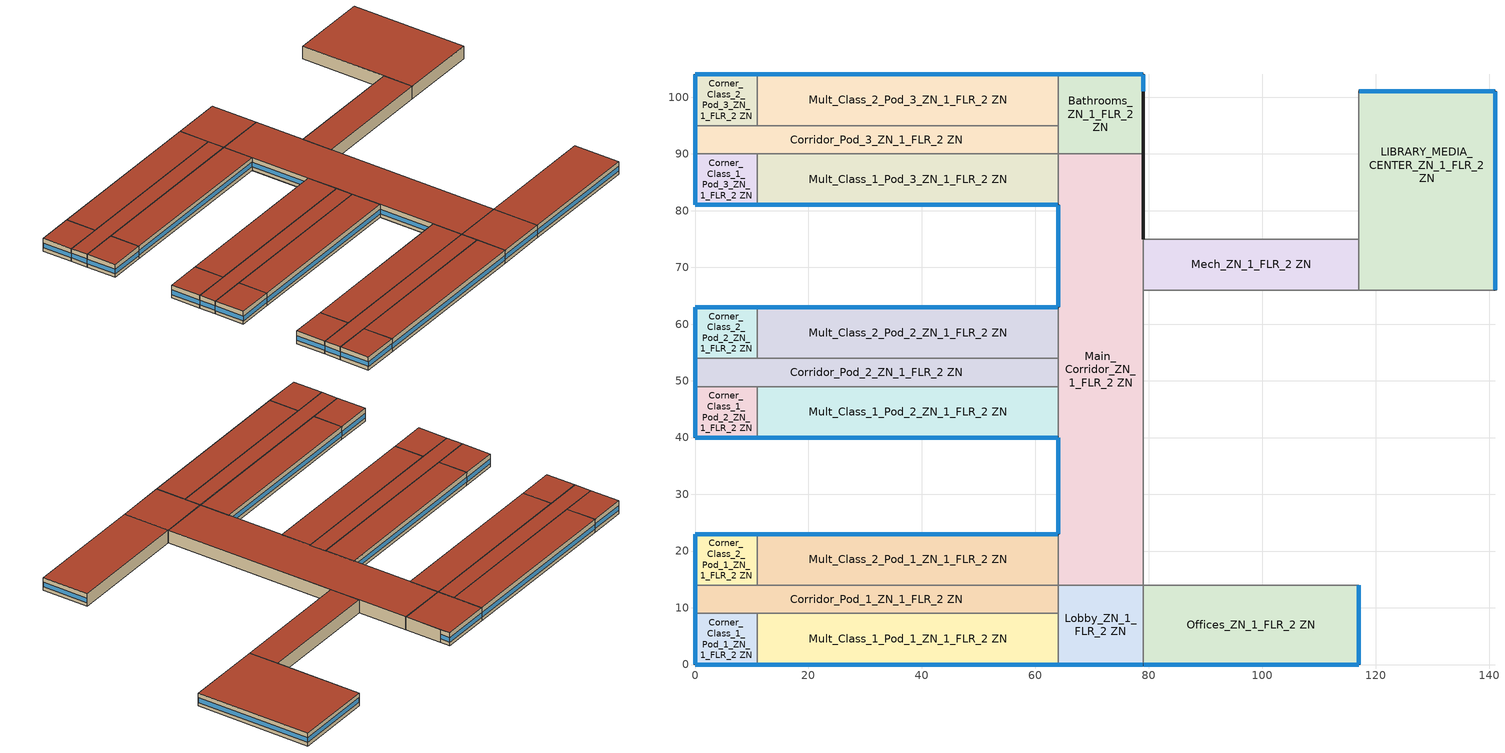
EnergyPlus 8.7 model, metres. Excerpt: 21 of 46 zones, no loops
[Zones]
Bathrooms_ZN_1_FLR_2 ZN
 floor to Bathrooms_ZN_1_FLR_1 ZN (Typical Interior Floor): 79,104 79,90 64,90 64,104 z4
 wall outside (Typical Insulated Steel Framed Exterior Wall R-11.9): 79,90 79,101 79,104 64,104 z4:8
 wall to Main_Corridor_ZN_1_FLR_2 ZN (Typical Interior Wall): 64,90 79,90 z4:8
 wall to Mult_Class_2_Pod_3_ZN_1_FLR_2 ZN (Typical Interior Wall): 64,104 64,95 z4:8
 wall to Corridor_Pod_3_ZN_1_FLR_2 ZN (Typical Interior Wall): 64,95 64,90 z4:8
 window (U 1.22 SHGC 0.54 Simple Glazing Window): 79,101.05 79,103.95 z5.1:6.55; 78.95,104 64.05,104 z5.1:6.51
 roof outside (Typical IEAD Roof - Highly Reflective R-25.64): 79,90 79,104 64,104 64,90 z8
Corner_Class_1_Pod_1_ZN_1_FLR_2 ZN
 floor to Corner_Class_1_Pod_1_ZN_1_FLR_1 ZN (Typical Interior Floor): 11,9 11,0 0,0 0,9 z4
 wall outside (Typical Insulated Steel Framed Exterior Wall R-11.9): 0,9 0,0 11,0 z4:8
 wall to Mult_Class_1_Pod_1_ZN_1_FLR_2 ZN (Typical Interior Wall): 11,0 11,9 z4:8
 wall to Corridor_Pod_1_ZN_1_FLR_2 ZN (Typical Interior Wall): 11,9 0,9 z4:8
 window (U 1.22 SHGC 0.54 Simple Glazing Window): 0.05,0 10.95,0 z5.1:6.51; 0,8.95 0,0.05 z5.1:6.52
 roof outside (Typical IEAD Roof - Highly Reflective R-25.64): 11,0 11,9 0,9 0,0 z8
Corner_Class_1_Pod_2_ZN_1_FLR_2 ZN
 floor to Corner_Class_1_Pod_2_ZN_1_FLR_1 ZN (Typical Interior Floor): 11,49 11,40 0,40 0,49 z4
 wall outside (Typical Insulated Steel Framed Exterior Wall R-11.9): 0,49 0,40 11,40 z4:8
 wall to Mult_Class_1_Pod_2_ZN_1_FLR_2 ZN (Typical Interior Wall): 11,40 11,49 z4:8
 wall to Corridor_Pod_2_ZN_1_FLR_2 ZN (Typical Interior Wall): 11,49 0,49 z4:8
 window (U 1.22 SHGC 0.54 Simple Glazing Window): 0.05,40 10.95,40 z5.1:6.51; 0,48.95 0,40.05 z5.1:6.52
 roof outside (Typical IEAD Roof - Highly Reflective R-25.64): 11,40 11,49 0,49 0,40 z8
Corner_Class_1_Pod_3_ZN_1_FLR_2 ZN
 floor to Corner_Class_1_Pod_3_ZN_1_FLR_1 ZN (Typical Interior Floor): 11,90 11,81 0,81 0,90 z4
 wall outside (Typical Insulated Steel Framed Exterior Wall R-11.9): 0,90 0,81 11,81 z4:8
 wall to Mult_Class_1_Pod_3_ZN_1_FLR_2 ZN (Typical Interior Wall): 11,81 11,90 z4:8
 wall to Corridor_Pod_3_ZN_1_FLR_2 ZN (Typical Interior Wall): 11,90 0,90 z4:8
 window (U 1.22 SHGC 0.54 Simple Glazing Window): 0.05,81 10.95,81 z5.1:6.51; 0,89.95 0,81.05 z5.1:6.52
 roof outside (Typical IEAD Roof - Highly Reflective R-25.64): 11,81 11,90 0,90 0,81 z8
Corner_Class_2_Pod_1_ZN_1_FLR_2 ZN
 floor to Corner_Class_2_Pod_1_ZN_1_FLR_1 ZN (Typical Interior Floor): 11,23 11,14 0,14 0,23 z4
 wall outside (Typical Insulated Steel Framed Exterior Wall R-11.9): 11,23 0,23 0,14 z4:8
 wall to Corridor_Pod_1_ZN_1_FLR_2 ZN (Typical Interior Wall): 0,14 11,14 z4:8
 wall to Mult_Class_2_Pod_1_ZN_1_FLR_2 ZN (Typical Interior Wall): 11,14 11,23 z4:8
 window (U 1.22 SHGC 0.54 Simple Glazing Window): 10.95,23 0.05,23 z5.1:6.51; 0,22.95 0,14.05 z5.1:6.52
 roof outside (Typical IEAD Roof - Highly Reflective R-25.64): 11,14 11,23 0,23 0,14 z8
Corner_Class_2_Pod_2_ZN_1_FLR_2 ZN
 floor to Corner_Class_2_Pod_2_ZN_1_FLR_1 ZN (Typical Interior Floor): 11,63 11,54 0,54 0,63 z4
 wall outside (Typical Insulated Steel Framed Exterior Wall R-11.9): 11,63 0,63 0,54 z4:8
 wall to Corridor_Pod_2_ZN_1_FLR_2 ZN (Typical Interior Wall): 0,54 11,54 z4:8
 wall to Mult_Class_2_Pod_2_ZN_1_FLR_2 ZN (Typical Interior Wall): 11,54 11,63 z4:8
 window (U 1.22 SHGC 0.54 Simple Glazing Window): 10.95,63 0.05,63 z5.1:6.51; 0,62.95 0,54.05 z5.1:6.52
 roof outside (Typical IEAD Roof - Highly Reflective R-25.64): 11,54 11,63 0,63 0,54 z8
Corner_Class_2_Pod_3_ZN_1_FLR_2 ZN
 floor to Corner_Class_2_Pod_3_ZN_1_FLR_1 ZN (Typical Interior Floor): 11,104 11,95 0,95 0,104 z4
 wall outside (Typical Insulated Steel Framed Exterior Wall R-11.9): 11,104 0,104 0,95 z4:8
 wall to Corridor_Pod_3_ZN_1_FLR_2 ZN (Typical Interior Wall): 0,95 11,95 z4:8
 wall to Mult_Class_2_Pod_3_ZN_1_FLR_2 ZN (Typical Interior Wall): 11,95 11,104 z4:8
 window (U 1.22 SHGC 0.54 Simple Glazing Window): 10.95,104 0.05,104 z5.1:6.51; 0,103.95 0,95.05 z5.1:6.52
 roof outside (Typical IEAD Roof - Highly Reflective R-25.64): 11,95 11,104 0,104 0,95 z8
Corridor_Pod_1_ZN_1_FLR_2 ZN
 floor to Corridor_Pod_1_ZN_1_FLR_1 ZN (Typical Interior Floor): 64,14 64,9 0,9 0,14 z4
 wall outside (Typical Insulated Steel Framed Exterior Wall R-11.9): 0,14 0,9 z4:8
 wall to Mult_Class_1_Pod_1_ZN_1_FLR_2 ZN (Typical Interior Wall): 11,9 64,9 z4:8
 wall to Lobby_ZN_1_FLR_2 ZN (Typical Interior Wall): 64,9 64,14 z4:8
 wall to Mult_Class_2_Pod_1_ZN_1_FLR_2 ZN (Typical Interior Wall): 64,14 11,14 z4:8
 window (U 1.22 SHGC 0.54 Simple Glazing Window): 0,13.95 0,9.05 z5.1:6.53
 roof outside (Typical IEAD Roof - Highly Reflective R-25.64): 64,9 64,14 0,14 0,9 z8
Corridor_Pod_2_ZN_1_FLR_2 ZN
 floor to Corridor_Pod_2_ZN_1_FLR_1 ZN (Typical Interior Floor): 64,54 64,49 0,49 0,54 z4
 wall outside (Typical Insulated Steel Framed Exterior Wall R-11.9): 0,54 0,49 z4:8
 wall to Mult_Class_1_Pod_2_ZN_1_FLR_2 ZN (Typical Interior Wall): 11,49 64,49 z4:8
 wall to Main_Corridor_ZN_1_FLR_2 ZN (Typical Interior Wall): 64,49 64,54 z4:8
 wall to Mult_Class_2_Pod_2_ZN_1_FLR_2 ZN (Typical Interior Wall): 64,54 11,54 z4:8
 window (U 1.22 SHGC 0.54 Simple Glazing Window): 0,53.95 0,49.05 z5.1:6.53
 roof outside (Typical IEAD Roof - Highly Reflective R-25.64): 64,49 64,54 0,54 0,49 z8
Corridor_Pod_3_ZN_1_FLR_2 ZN
 floor to Corridor_Pod_3_ZN_1_FLR_1 ZN (Typical Interior Floor): 64,95 64,90 0,90 0,95 z4
 wall outside (Typical Insulated Steel Framed Exterior Wall R-11.9): 0,95 0,90 z4:8
 wall to Mult_Class_1_Pod_3_ZN_1_FLR_2 ZN (Typical Interior Wall): 11,90 64,90 z4:8
 wall to Mult_Class_2_Pod_3_ZN_1_FLR_2 ZN (Typical Interior Wall): 64,95 11,95 z4:8
 window (U 1.22 SHGC 0.54 Simple Glazing Window): 0,94.95 0,90.05 z5.1:6.53
 roof outside (Typical IEAD Roof - Highly Reflective R-25.64): 64,90 64,95 0,95 0,90 z8
LIBRARY_MEDIA_CENTER_ZN_1_FLR_2 ZN
 floor to Kitchen_ZN_1_FLR_1 ZN (Typical Interior Floor): 141,75 141,66 117,66 117,75 z4
 floor to Cafeteria_ZN_1_FLR_1 ZN (Typical Interior Floor): 141,101 141,75 117,75 117,101 z4
 wall outside (Typical Insulated Steel Framed Exterior Wall R-11.9): 141,66 141,101 117,101 z4:8
 wall to Aux_Gym_ZN_1_FLR_1 ZN (Typical Interior Wall): 117,66 141,66 z4:8
 wall to Mech_ZN_1_FLR_2 ZN (Typical Interior Wall): 117,75 117,66 z4:8
 wall to Auditorium_ZN_1_FLR_1 ZN (Typical Interior Wall): 117,101 117,75 z4:8
 window (U 1.22 SHGC 0.54 Simple Glazing Window): 141,66.05 141,100.95 z5.1:6.52; 140.95,101 117.05,101 z5.1:6.51
 roof outside (Typical IEAD Roof - Highly Reflective R-25.64): 141,66 141,101 117,101 117,66 z8
Lobby_ZN_1_FLR_2 ZN
 floor to Lobby_ZN_1_FLR_1 ZN (Typical Interior Floor): 79,14 79,0 64,0 64,14 z4
 wall outside (Typical Insulated Steel Framed Exterior Wall R-11.9): 64,0 79,0 z4:8
 wall to Offices_ZN_1_FLR_2 ZN (Typical Interior Wall): 79,0 79,14 z4:8
 wall to Main_Corridor_ZN_1_FLR_2 ZN (Typical Interior Wall): 79,14 64,14 z4:8
 wall to Mult_Class_1_Pod_1_ZN_1_FLR_2 ZN (Typical Interior Wall): 64,9 64,0 z4:8
 window (U 1.22 SHGC 0.54 Simple Glazing Window): 64.05,0 78.95,0 z5.1:6.51
 roof outside (Typical IEAD Roof - Highly Reflective R-25.64): 79,0 79,14 64,14 64,0 z8
Main_Corridor_ZN_1_FLR_2 ZN
 floor to Main_Corridor_ZN_1_FLR_1 ZN (Typical Interior Floor): 79,90 79,14 64,14 64,90 z4
 wall outside (Typical Insulated Steel Framed Exterior Wall R-11.9): 64,40 64,23 / 79,75 79,90 / 64,81 64,63 z4:8
 wall to Mult_Class_1_Pod_2_ZN_1_FLR_2 ZN (Typical Interior Wall): 64,49 64,40 z4:8
 wall to Mult_Class_2_Pod_1_ZN_1_FLR_2 ZN (Typical Interior Wall): 64,23 64,14 z4:8
 wall to Gym_ZN_1_FLR_1 ZN (Typical Interior Wall): 79,14 79,66 z4:8
 wall to Mech_ZN_1_FLR_2 ZN (Typical Interior Wall): 79,66 79,75 z4:8
 wall to Mult_Class_1_Pod_3_ZN_1_FLR_2 ZN (Typical Interior Wall): 64,90 64,81 z4:8
 wall to Mult_Class_2_Pod_2_ZN_1_FLR_2 ZN (Typical Interior Wall): 64,63 64,54 z4:8
 window (U 1.22 SHGC 0.54 Simple Glazing Window): 64,39.95 64,23.05 / 64,80.95 64,63.05 z5.1:6.51
 roof outside (Typical IEAD Roof - Highly Reflective R-25.64): 79,14 79,90 64,90 64,14 z8
Mech_ZN_1_FLR_2 ZN
 floor to Mech_ZN_1_FLR_1 ZN (Typical Interior Floor): 117,75 117,66 79,66 79,75 z4
 wall to Gym_ZN_1_FLR_1 ZN (Typical Interior Wall): 79,66 117,66 z4:8
 wall to Auditorium_ZN_1_FLR_1 ZN (Typical Interior Wall): 117,75 79,75 z4:8
 roof outside (Typical IEAD Roof - Highly Reflective R-25.64): 117,66 117,75 79,75 79,66 z8
Mult_Class_1_Pod_1_ZN_1_FLR_2 ZN
 floor to Mult_Class_1_Pod_1_ZN_1_FLR_1 ZN (Typical Interior Floor): 64,9 64,0 11,0 11,9 z4
 wall outside (Typical Insulated Steel Framed Exterior Wall R-11.9): 11,0 64,0 z4:8
 window (U 1.22 SHGC 0.54 Simple Glazing Window): 11.05,0 63.95,0 z5.1:6.5
 roof outside (Typical IEAD Roof - Highly Reflective R-25.64): 64,0 64,9 11,9 11,0 z8
Mult_Class_1_Pod_2_ZN_1_FLR_2 ZN
 floor to Mult_Class_1_Pod_2_ZN_1_FLR_1 ZN (Typical Interior Floor): 64,49 64,40 11,40 11,49 z4
 wall outside (Typical Insulated Steel Framed Exterior Wall R-11.9): 11,40 64,40 z4:8
 window (U 1.22 SHGC 0.54 Simple Glazing Window): 11.05,40 63.95,40 z5.1:6.5
 roof outside (Typical IEAD Roof - Highly Reflective R-25.64): 64,40 64,49 11,49 11,40 z8
Mult_Class_1_Pod_3_ZN_1_FLR_2 ZN
 floor to Mult_Class_1_Pod_3_ZN_1_FLR_1 ZN (Typical Interior Floor): 64,90 64,81 11,81 11,90 z4
 wall outside (Typical Insulated Steel Framed Exterior Wall R-11.9): 11,81 64,81 z4:8
 window (U 1.22 SHGC 0.54 Simple Glazing Window): 11.05,81 63.95,81 z5.1:6.5
 roof outside (Typical IEAD Roof - Highly Reflective R-25.64): 64,81 64,90 11,90 11,81 z8
Mult_Class_2_Pod_1_ZN_1_FLR_2 ZN
 floor to Mult_Class_2_Pod_1_ZN_1_FLR_1 ZN (Typical Interior Floor): 64,23 64,14 11,14 11,23 z4
 wall outside (Typical Insulated Steel Framed Exterior Wall R-11.9): 64,23 11,23 z4:8
 window (U 1.22 SHGC 0.54 Simple Glazing Window): 63.95,23 11.05,23 z5.1:6.5
 roof outside (Typical IEAD Roof - Highly Reflective R-25.64): 64,14 64,23 11,23 11,14 z8
Mult_Class_2_Pod_2_ZN_1_FLR_2 ZN
 floor to Mult_Class_2_Pod_2_ZN_1_FLR_1 ZN (Typical Interior Floor): 64,63 64,54 11,54 11,63 z4
 wall outside (Typical Insulated Steel Framed Exterior Wall R-11.9): 64,63 11,63 z4:8
 window (U 1.22 SHGC 0.54 Simple Glazing Window): 63.95,63 11.05,63 z5.1:6.5
 roof outside (Typical IEAD Roof - Highly Reflective R-25.64): 64,54 64,63 11,63 11,54 z8
Mult_Class_2_Pod_3_ZN_1_FLR_2 ZN
 floor to Mult_Class_2_Pod_3_ZN_1_FLR_1 ZN (Typical Interior Floor): 64,104 64,95 11,95 11,104 z4
 wall outside (Typical Insulated Steel Framed Exterior Wall R-11.9): 64,104 11,104 z4:8
 window (U 1.22 SHGC 0.54 Simple Glazing Window): 63.95,104 11.05,104 z5.1:6.5
 roof outside (Typical IEAD Roof - Highly Reflective R-25.64): 64,95 64,104 11,104 11,95 z8
Offices_ZN_1_FLR_2 ZN
 floor to Offices_ZN_1_FLR_1 ZN (Typical Interior Floor): 117,14 117,0 79,0 79,14 z4
 wall outside (Typical Insulated Steel Framed Exterior Wall R-11.9): 79,0 117,0 117,14 z4:8
 wall to Gym_ZN_1_FLR_1 ZN (Typical Interior Wall): 117,14 79,14 z4:8
 window (U 1.22 SHGC 0.54 Simple Glazing Window): 79.05,0 116.95,0 z5.1:6.5; 117,0.05 117,13.95 z5.1:6.51
 roof outside (Typical IEAD Roof - Highly Reflective R-25.64): 117,0 117,14 79,14 79,0 z8
[Building]
90.1-2013-SecondarySchool-ASHRAE 169-2006-2A PRM baseline created: 2017-04-13 08:59:00 -0600: North Axis {deg}=0; Terrain=City; Loads Convergence Tolerance Value=0.04; Temperature Convergence Tolerance Value {deltaC}=0.2; Solar Distribution=FullInteriorAndExterior; Maximum Number of Warmup Days=25; Minimum Number of Warmup Days=6
[Site:Location]
Houston Bush Intercontinental_TX_USA: Latitude {deg}=30; Longitude {deg}=-95.37; Time Zone {hr}=-6; Elevation {m}=29
[Site:GroundTemperature:BuildingSurface]
20.541, 20.346, 20.801, 22.127, 22.752, 22.868, 22.937, 22.96, 22.981, 22.822, 21.631, 20.645
[Site:WaterMainsTemperature]
Calculation Method=Correlation; Annual Average Outdoor Air Temperature {C}=20.3167; Maximum Difference In Monthly Average Outdoor Air Temperatures {deltaC}=17.8
[SizingPeriod:DesignDay] Day of Month=21; Dry-Bulb Temperature Range Modifier Type=DefaultMultipliers; Humidity Condition Type=Wetbulb; Barometric Pressure {Pa}=100977; Rain Indicator=No; Snow Indicator=No; Daylight Saving Time Indicator=No
Name | Month | Day Type | Maximum Dry-Bulb Temperature {C} | Daily Dry-Bulb Temperature Range {deltaC} | Wetbulb or DewPoint at Maximum Dry-Bulb {C} | Wind Speed {m/s} | Wind Direction {deg} | Solar Model Indicator | ASHRAE Clear Sky Optical Depth for Beam Irradiance (taub) | ASHRAE Clear Sky Optical Depth for Diffuse Irradiance (taud) | Sky Clearness
Houston Bush Intercontinental Ann Clg .4% Condns DB=>MWB | 7 | SummerDesignDay | 36 | 10.1 | 24.8 | 3.5 | 170 | ASHRAETau | 0.499 | 1.97
Houston Bush Intercontinental Ann Htg 99.6% Condns DB | 1 | WinterDesignDay | -1.6 | 0 | -1.6 | 2.8 | 0 | ASHRAEClearSky |  |  | 0
[Material]
Name | Roughness | Thickness {m} | Conductivity {W/m-K} | Density {kg/m3} | Specific Heat {J/kg-K} | Thermal Absorptance | Solar Absorptance | Visible Absorptance
100mm Normalweight concrete floor | MediumSmooth | 0.1016 | 2.31 | 2322 | 832 | 0.9 | 0.7 | 0.7
25mm Stucco | Smooth | 0.0254 | 0.72 | 1856 | 840 | 0.9 | 0.7 | 0.7
5/8 in. Gypsum Board | MediumSmooth | 0.0159 | 0.16 | 800 | 1090 | 0.9 | 0.7 | 0.7
G01 13mm gypsum board | Smooth | 0.0127 | 0.16 | 800 | 1090 | 0.9 | 0.7 | 0.5
Metal Roof Surface | Smooth | 0.0008 | 45.28 | 7824 | 500 | 0.9 | 0.7 | 0.7
Roof Membrane - Highly Reflective | VeryRough | 0.0095 | 0.16 | 1121.29 | 1460 | 0.75 | 0.45 | 0.7
Std Wood 6inch | MediumSmooth | 0.15 | 0.12 | 540 | 1210 | 0.9 | 0.7 | 0.7
[Material:NoMass] Thermal Absorptance=0.9; Solar Absorptance=0.7
Name | Roughness | Thermal Resistance {m2-K/W} | Visible Absorptance
CP02 CARPET PAD | VeryRough | 0.21648 | 0.8
Typical Insulation R-24.52 | Smooth | 4.31889 | 0.7
Typical Insulation R-9.73 | Smooth | 1.71283 | 0.7
[WindowMaterial:SimpleGlazingSystem]
U 1.22 SHGC 0.54 Simple Glazing: U-Factor {W/m2-K}=6.92748; Solar Heat Gain Coefficient=0.54; Visible Transmittance=0.38
[Construction]
InteriorFurnishings: Std Wood 6inch
Typical IEAD Roof - Highly Reflective R-25.64: Roof Membrane - Highly Reflective, Typical Insulation R-24.52, Metal Roof Surface
Typical Insulated Steel Framed Exterior Wall R-11.9: 25mm Stucco, 5/8 in. Gypsum Board, Typical Insulation R-9.73, 5/8 in. Gypsum Board
Typical Interior Floor: 100mm Normalweight concrete floor, CP02 CARPET PAD
Typical Interior Wall: G01 13mm gypsum board, G01 13mm gypsum board
U 1.22 SHGC 0.54 Simple Glazing Window: U 1.22 SHGC 0.54 Simple Glazing
[Zone] Part of Total Floor Area=Yes
Bathrooms_ZN_1_FLR_2 ZN; Corner_Class_1_Pod_1_ZN_1_FLR_2 ZN; Corner_Class_1_Pod_2_ZN_1_FLR_2 ZN; Corner_Class_1_Pod_3_ZN_1_FLR_2 ZN; Corner_Class_2_Pod_1_ZN_1_FLR_2 ZN; Corner_Class_2_Pod_2_ZN_1_FLR_2 ZN; Corner_Class_2_Pod_3_ZN_1_FLR_2 ZN; Corridor_Pod_1_ZN_1_FLR_2 ZN; Corridor_Pod_2_ZN_1_FLR_2 ZN; Corridor_Pod_3_ZN_1_FLR_2 ZN; LIBRARY_MEDIA_CENTER_ZN_1_FLR_2 ZN; Lobby_ZN_1_FLR_2 ZN; Main_Corridor_ZN_1_FLR_2 ZN; Mech_ZN_1_FLR_2 ZN; Mult_Class_1_Pod_1_ZN_1_FLR_2 ZN; Mult_Class_1_Pod_2_ZN_1_FLR_2 ZN; Mult_Class_1_Pod_3_ZN_1_FLR_2 ZN; Mult_Class_2_Pod_1_ZN_1_FLR_2 ZN; Mult_Class_2_Pod_2_ZN_1_FLR_2 ZN; Mult_Class_2_Pod_3_ZN_1_FLR_2 ZN; Offices_ZN_1_FLR_2 ZN
[InternalMass] Construction=InteriorFurnishings
Name | Zone | Surface Area {m2}
Bathrooms_ZN_1_FLR_2 Mass; Bathrooms_ZN_1_FLR_2 Mass 1 | Bathrooms_ZN_1_FLR_2 ZN | 420
Corner_Class_1_Pod_1_ZN_1_FLR_2 Mass | Corner_Class_1_Pod_1_ZN_1_FLR_2 ZN | 198
Corner_Class_1_Pod_2_ZN_1_FLR_2 Mass | Corner_Class_1_Pod_2_ZN_1_FLR_2 ZN | 198
Corner_Class_1_Pod_3_ZN_1_FLR_2 Mass | Corner_Class_1_Pod_3_ZN_1_FLR_2 ZN | 198
Corner_Class_2_Pod_1_ZN_1_FLR_2 Mass | Corner_Class_2_Pod_1_ZN_1_FLR_2 ZN | 198
Corner_Class_2_Pod_2_ZN_1_FLR_2 Mass | Corner_Class_2_Pod_2_ZN_1_FLR_2 ZN | 198
Corner_Class_2_Pod_3_ZN_1_FLR_2 Mass | Corner_Class_2_Pod_3_ZN_1_FLR_2 ZN | 198
Corridor_Pod_1_ZN_1_FLR_2 Mass | Corridor_Pod_1_ZN_1_FLR_2 ZN | 640
Corridor_Pod_2_ZN_1_FLR_2 Mass | Corridor_Pod_2_ZN_1_FLR_2 ZN | 640
Corridor_Pod_3_ZN_1_FLR_2 Mass | Corridor_Pod_3_ZN_1_FLR_2 ZN | 640
LIBRARY_MEDIA_CENTER_ZN_1_FLR_2 Mass | LIBRARY_MEDIA_CENTER_ZN_1_FLR_2 ZN | 1680
Lobby_ZN_1_FLR_2 Mass | Lobby_ZN_1_FLR_2 ZN | 420
Main_Corridor_ZN_1_FLR_2 Mass | Main_Corridor_ZN_1_FLR_2 ZN | 2280
Mech_ZN_1_FLR_2 Mass | Mech_ZN_1_FLR_2 ZN | 684
Mult_Class_1_Pod_1_ZN_1_FLR_2 Mass | Mult_Class_1_Pod_1_ZN_1_FLR_2 ZN | 954
Mult_Class_1_Pod_2_ZN_1_FLR_2 Mass | Mult_Class_1_Pod_2_ZN_1_FLR_2 ZN | 954
Mult_Class_1_Pod_3_ZN_1_FLR_2 Mass | Mult_Class_1_Pod_3_ZN_1_FLR_2 ZN | 954
Mult_Class_2_Pod_1_ZN_1_FLR_2 Mass | Mult_Class_2_Pod_1_ZN_1_FLR_2 ZN | 954
Mult_Class_2_Pod_2_ZN_1_FLR_2 Mass | Mult_Class_2_Pod_2_ZN_1_FLR_2 ZN | 954
Mult_Class_2_Pod_3_ZN_1_FLR_2 Mass | Mult_Class_2_Pod_3_ZN_1_FLR_2 ZN | 954
Offices_ZN_1_FLR_2 Mass | Offices_ZN_1_FLR_2 ZN | 1064
[Daylighting:Controls] Lighting Control Type=Stepped; Number of Stepped Control Steps=3; Glare Calculation Azimuth Angle of View Direction Clockwise from Zone y-Axis {deg}=-0; Illuminance Setpoint at Reference Point 1 {lux}=300; Illuminance Setpoint at Reference Point 2 {lux}=300
Name | Zone | Glare Calculation Daylighting Reference Point | Daylighting Reference Point Name 1 | Fraction of Zone Controlled by Reference Point 1 | Daylighting Reference Point Name 2 | Fraction of Zone Controlled by Reference Point 2
{d3f346c7-cf20-407b-a84e-a54207c9ccfb} | Bathrooms_ZN_1_FLR_2 ZN | Bathrooms_ZN_1_FLR_2 Daylt Sensor 1 | Bathrooms_ZN_1_FLR_2 Daylt Sensor 1 | 0.200051 | Bathrooms_ZN_1_FLR_2 Daylt Sensor 2 | 0.158435
{730dfc41-3a44-47ff-89fc-6a8c67d24dee} | Corner_Class_1_Pod_1_ZN_1_FLR_2 ZN | Corner_Class_1_Pod_1_ZN_1_FLR_2 Daylt Sensor 1 | Corner_Class_1_Pod_1_ZN_1_FLR_2 Daylt Sensor 1 | 0.444047 | Corner_Class_1_Pod_1_ZN_1_FLR_2 Daylt Sensor 2 | 0.316341
{3cfa0e45-bca7-4ad3-998f-31e649a2b227} | Corner_Class_1_Pod_2_ZN_1_FLR_2 ZN | Corner_Class_1_Pod_2_ZN_1_FLR_2 Daylt Sensor 1 | Corner_Class_1_Pod_2_ZN_1_FLR_2 Daylt Sensor 1 | 0.444047 | Corner_Class_1_Pod_2_ZN_1_FLR_2 Daylt Sensor 2 | 0.316341
{53af894f-6fbb-4ea4-b0db-132e60cbfc3e} | Corner_Class_1_Pod_3_ZN_1_FLR_2 ZN | Corner_Class_1_Pod_3_ZN_1_FLR_2 Daylt Sensor 1 | Corner_Class_1_Pod_3_ZN_1_FLR_2 Daylt Sensor 1 | 0.444047 | Corner_Class_1_Pod_3_ZN_1_FLR_2 Daylt Sensor 2 | 0.316341
{01ad100e-b27a-48ee-ae46-4e403c8af17e} | Corner_Class_2_Pod_1_ZN_1_FLR_2 ZN | Corner_Class_2_Pod_1_ZN_1_FLR_2 Daylt Sensor 1 | Corner_Class_2_Pod_1_ZN_1_FLR_2 Daylt Sensor 1 | 0.444047 | Corner_Class_2_Pod_1_ZN_1_FLR_2 Daylt Sensor 2 | 0.316341
{130b9456-1527-41c4-878e-e14c91961461} | Corner_Class_2_Pod_2_ZN_1_FLR_2 ZN | Corner_Class_2_Pod_2_ZN_1_FLR_2 Daylt Sensor 1 | Corner_Class_2_Pod_2_ZN_1_FLR_2 Daylt Sensor 1 | 0.444047 | Corner_Class_2_Pod_2_ZN_1_FLR_2 Daylt Sensor 2 | 0.316341
{2061d4f9-3c3a-4003-a790-fa1188dac8da} | Corner_Class_2_Pod_3_ZN_1_FLR_2 ZN | Corner_Class_2_Pod_3_ZN_1_FLR_2 Daylt Sensor 1 | Corner_Class_2_Pod_3_ZN_1_FLR_2 Daylt Sensor 1 | 0.444047 | Corner_Class_2_Pod_3_ZN_1_FLR_2 Daylt Sensor 2 | 0.316341
{23a0c0b6-daf5-49a9-a9fb-8e591f88783d} | LIBRARY_MEDIA_CENTER_ZN_1_FLR_2 ZN | LIBRARY_MEDIA_CENTER_ZN_1_FLR_2 Daylt Sensor 1 | LIBRARY_MEDIA_CENTER_ZN_1_FLR_2 Daylt Sensor 1 | 0.168913 | LIBRARY_MEDIA_CENTER_ZN_1_FLR_2 Daylt Sensor 2 | 0.153903
{4699118d-45ad-45f2-983e-a496759e97ca} | Lobby_ZN_1_FLR_2 ZN | Lobby_ZN_1_FLR_2 Daylt Sensor 1 | Lobby_ZN_1_FLR_2 Daylt Sensor 1 | 0.179243 | Lobby_ZN_1_FLR_2 Daylt Sensor 2 | 0.179243
{baafb08c-295d-4e8b-8bcd-2b1be0345316} | Main_Corridor_ZN_1_FLR_2 ZN | Main_Corridor_ZN_1_FLR_2 Daylt Sensor 1 | Main_Corridor_ZN_1_FLR_2 Daylt Sensor 1 | 0.0875969 | Main_Corridor_ZN_1_FLR_2 Daylt Sensor 2 | 0.0875969
{d69606b8-2607-4aff-a071-3bf787cb7745} | Mult_Class_1_Pod_1_ZN_1_FLR_2 ZN | Mult_Class_1_Pod_1_ZN_1_FLR_2 Daylt Sensor 1 | Mult_Class_1_Pod_1_ZN_1_FLR_2 Daylt Sensor 1 | 0.278067 | Mult_Class_1_Pod_1_ZN_1_FLR_2 Daylt Sensor 2 | 0.278067
{57cf0a72-684a-4d34-871b-83034fdddb67} | Mult_Class_1_Pod_2_ZN_1_FLR_2 ZN | Mult_Class_1_Pod_2_ZN_1_FLR_2 Daylt Sensor 1 | Mult_Class_1_Pod_2_ZN_1_FLR_2 Daylt Sensor 1 | 0.278067 | Mult_Class_1_Pod_2_ZN_1_FLR_2 Daylt Sensor 2 | 0.278067
{1536276d-178b-4a7f-ba4d-323a99ea844e} | Mult_Class_1_Pod_3_ZN_1_FLR_2 ZN | Mult_Class_1_Pod_3_ZN_1_FLR_2 Daylt Sensor 1 | Mult_Class_1_Pod_3_ZN_1_FLR_2 Daylt Sensor 1 | 0.278067 | Mult_Class_1_Pod_3_ZN_1_FLR_2 Daylt Sensor 2 | 0.278067
{16e2bac6-4bc0-4605-865e-1f0abe4cdb77} | Mult_Class_2_Pod_1_ZN_1_FLR_2 ZN | Mult_Class_2_Pod_1_ZN_1_FLR_2 Daylt Sensor 1 | Mult_Class_2_Pod_1_ZN_1_FLR_2 Daylt Sensor 1 | 0.278067 | Mult_Class_2_Pod_1_ZN_1_FLR_2 Daylt Sensor 2 | 0.278067
{aa45658e-704c-404c-b8da-7c618a2276bd} | Mult_Class_2_Pod_2_ZN_1_FLR_2 ZN | Mult_Class_2_Pod_2_ZN_1_FLR_2 Daylt Sensor 1 | Mult_Class_2_Pod_2_ZN_1_FLR_2 Daylt Sensor 1 | 0.278067 | Mult_Class_2_Pod_2_ZN_1_FLR_2 Daylt Sensor 2 | 0.278067
{d021770d-b17f-4665-a115-c3e6d12337f5} | Mult_Class_2_Pod_3_ZN_1_FLR_2 ZN | Mult_Class_2_Pod_3_ZN_1_FLR_2 Daylt Sensor 1 | Mult_Class_2_Pod_3_ZN_1_FLR_2 Daylt Sensor 1 | 0.278067 | Mult_Class_2_Pod_3_ZN_1_FLR_2 Daylt Sensor 2 | 0.278067
{740af497-3679-43c7-ac7b-d4c52f39d300} | Offices_ZN_1_FLR_2 ZN | Offices_ZN_1_FLR_2 Daylt Sensor 1 | Offices_ZN_1_FLR_2 Daylt Sensor 1 | 0.233078 | Offices_ZN_1_FLR_2 Daylt Sensor 2 | 0.209452
[Exterior:Lights]
NonDimming Exterior Lights Def: Schedule=SecondarySchool Exterior Lights Always On; Design Level {W}=21874; Control Option=AstronomicalClock
[Schedule:Day:Interval]
SecondarySchool Exterior Lights Always On Default; SecondarySchool Exterior Lights Always On Summer Design Day; SecondarySchool Exterior Lights Always On Winter Design Day: No, 24:00, 1
[Schedule:Week:Daily]
Schedule:Week:Daily {3e2ece38-7038-4ce2-b460-b4e06443baac}: SecondarySchool Exterior Lights Always On Default, SecondarySchool Exterior Lights Always On Default, SecondarySchool Exterior Lights Always On Default, SecondarySchool Exterior Lights Always On Default, SecondarySchool Exterior Lights Always On Default, SecondarySchool Exterior Lights Always On Default, SecondarySchool Exterior Lights Always On Default, SecondarySchool Exterior Lights Always On Default, SecondarySchool Exterior Lights Always On Summer Design Day, SecondarySchool Exterior Lights Always On Winter Design Day, SecondarySchool Exterior Lights Always On Default, SecondarySchool Exterior Lights Always On Default
[Schedule:Year]
SecondarySchool Exterior Lights Always On: Schedule:Week:Daily {3e2ece38-7038-4ce2-b460-b4e06443baac}, 1, 1, 12, 31
